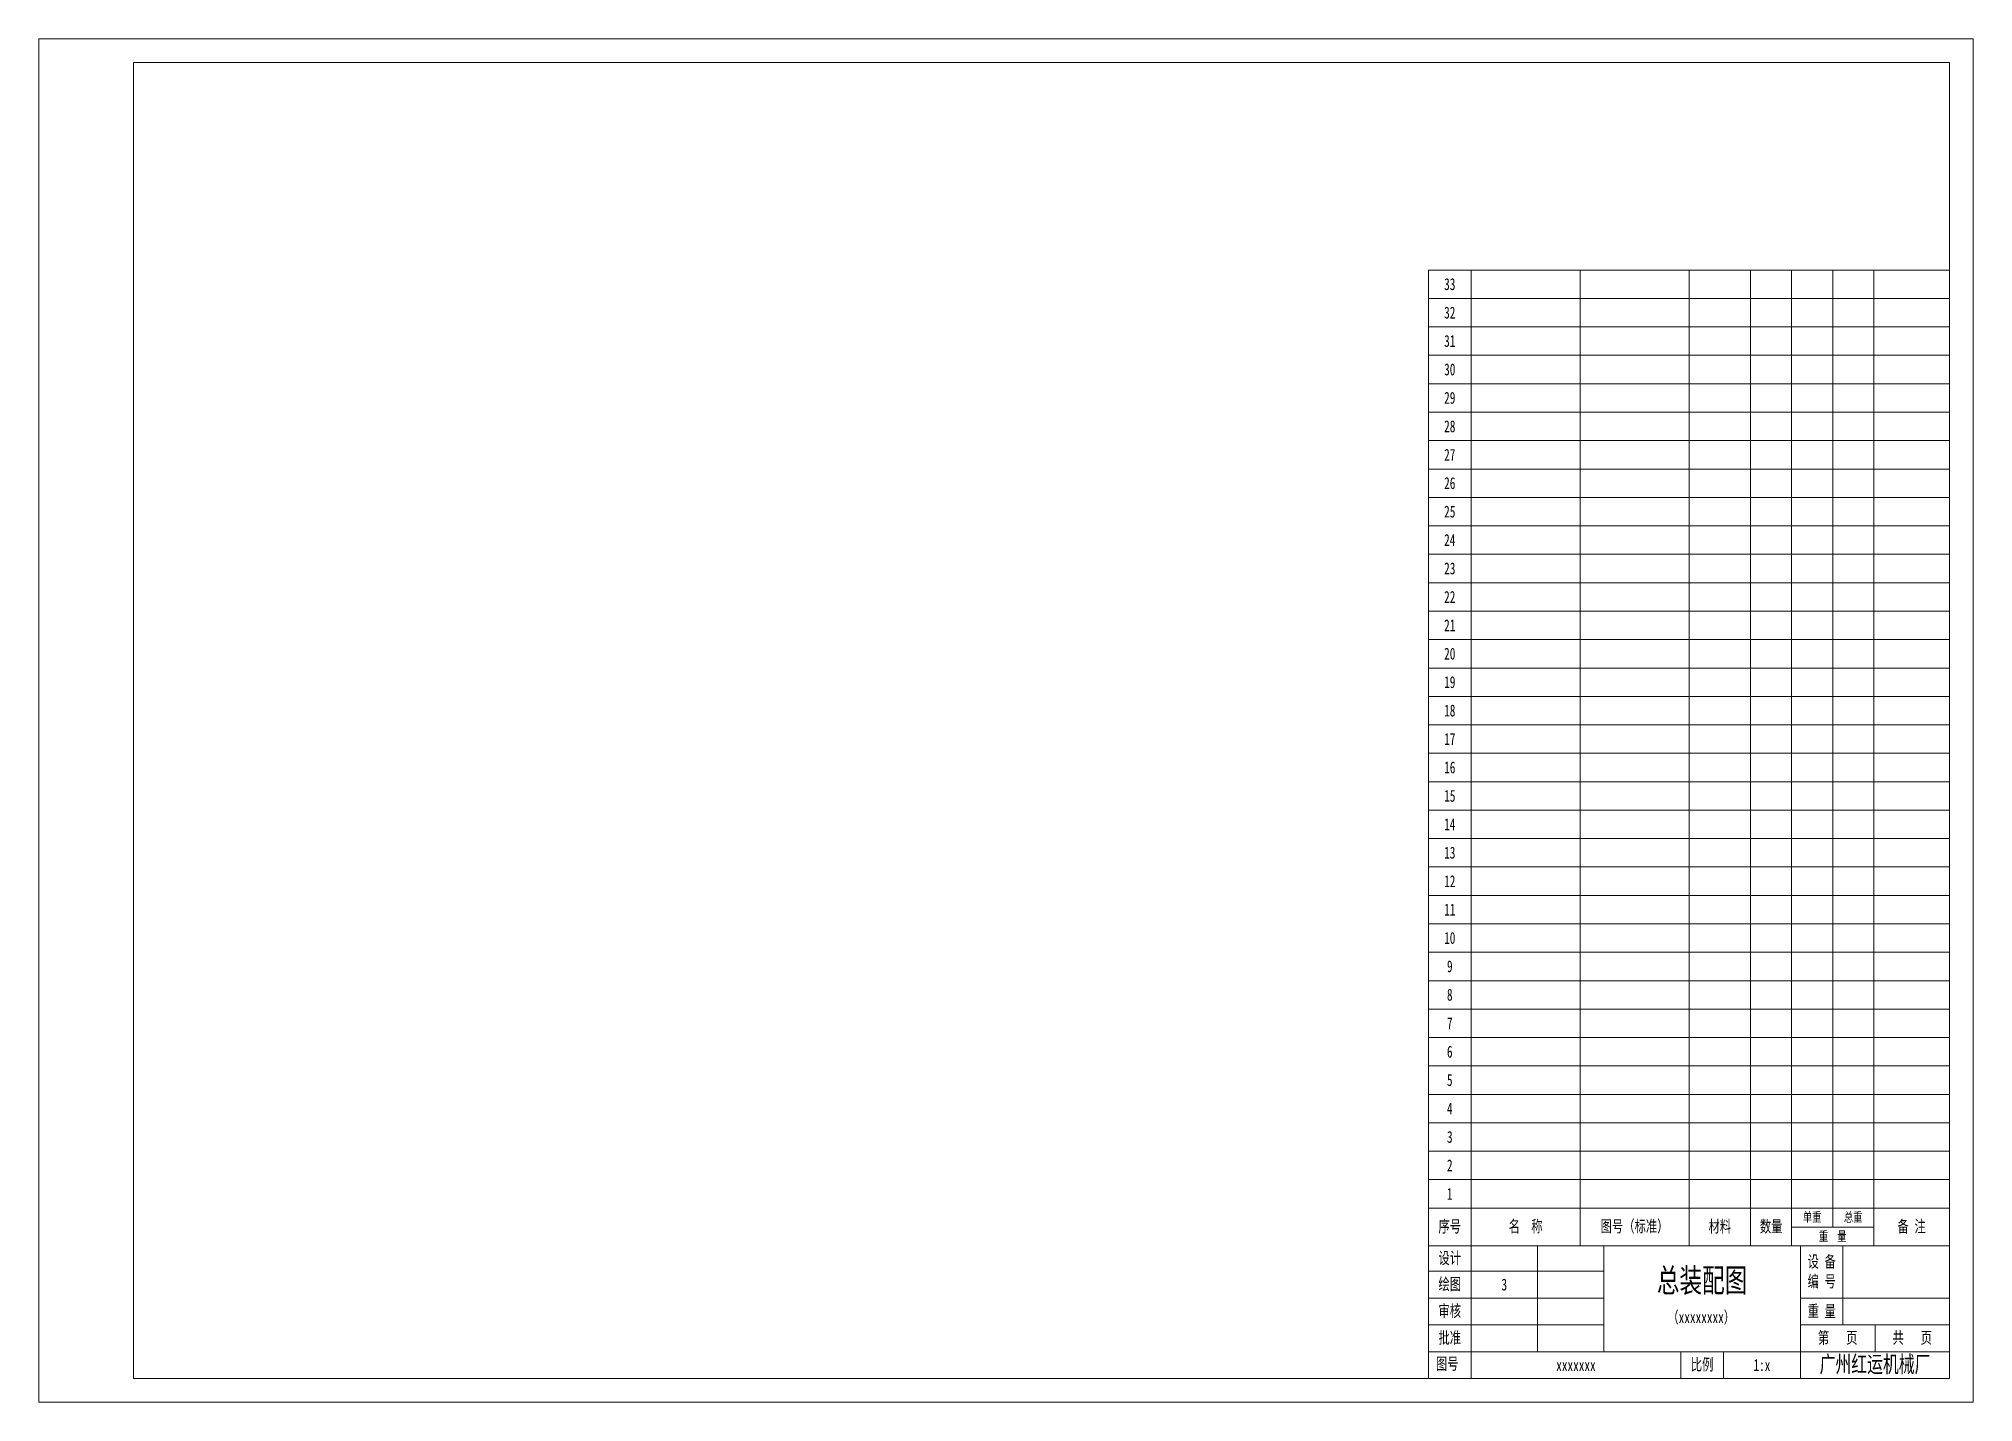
# Paper-space layout 'A4H装配' of a CAD drawing. Header units: millimetres. Extents: x 0 to 407, y 0 to 287.
import ezdxf

# ---------------------------------------------------------------- set-up
doc = ezdxf.new("R2010")
doc.units = ezdxf.units.MM
doc.header["$LTSCALE"] = 100
doc.layers.get('0').update_dxf_attribs({"lineweight": 20})
doc.styles.add('gcz', font='SIMFANG.TTF', dxfattribs={"width": 0.7})

psp = doc.layouts.new('A4H装配')

# ---------------------------------------------------------------- linework, layer by layer
for p, q in [((0.08, 287.26), (407.44, 287.26)), ((0.08, 0.12), (0.08, 287.26)), ((407.44, 287.26), (407.44, 0.12)), ((20.03, 282.27), (402.45, 282.27)), ((20.03, 5.1), (20.03, 282.27)), ((402.45, 282.27), (402.45, 5.1)), ((292.71, 232.56), (292.71, 238.54)), ((292.71, 238.54), (402.45, 238.54)), ((301.69, 232.56), (301.69, 238.54)), ((301.69, 238.54), (324.64, 238.54)), ((324.64, 238.54), (324.64, 232.56)), ((347.58, 238.54), (347.58, 232.56)), ((347.58, 238.54), (360.55, 238.54)), ((360.55, 238.54), (360.55, 232.56)), ((360.55, 238.54), (369.19, 238.54)), ((369.19, 238.54), (369.19, 232.56)), ((377.83, 238.54), (377.83, 232.5)), ((386.47, 238.54), (386.47, 232.5)), ((292.71, 226.57), (292.71, 232.56)), ((292.71, 232.56), (402.45, 232.56)), ((301.69, 232.56), (324.64, 232.56)), ((301.69, 226.57), (301.69, 232.56)), ((324.64, 232.56), (324.64, 226.57)), ((347.58, 232.56), (360.55, 232.56)), ((347.58, 232.56), (347.58, 226.57)), ((360.55, 232.56), (369.19, 232.56)), ((360.55, 232.56), (360.55, 226.57)), ((369.19, 232.56), (369.19, 226.57)), ((377.83, 232.56), (377.83, 226.52)), ((386.47, 232.56), (386.47, 226.52)), ((292.71, 220.59), (292.71, 226.57)), ((292.71, 226.57), (402.45, 226.57)), ((301.69, 226.57), (324.64, 226.57)), ((301.69, 220.59), (301.69, 226.57)), ((324.64, 226.57), (324.64, 220.59)), ((347.58, 226.57), (360.55, 226.57)), ((347.58, 226.57), (347.58, 220.59)), ((360.55, 226.57), (369.19, 226.57)), ((360.55, 226.57), (360.55, 220.59)), ((369.19, 226.57), (369.19, 220.59)), ((377.83, 226.57), (377.83, 220.53)), ((386.47, 226.57), (386.47, 220.53)), ((292.71, 214.6), (292.71, 220.59)), ((292.71, 220.59), (402.45, 220.59)), ((301.69, 214.6), (301.69, 220.59)), ((301.69, 220.59), (324.64, 220.59)), ((324.64, 220.59), (324.64, 214.6)), ((347.58, 220.59), (347.58, 214.6)), ((347.58, 220.59), (360.55, 220.59)), ((360.55, 220.59), (360.55, 214.6)), ((360.55, 220.59), (369.19, 220.59)), ((369.19, 220.59), (369.19, 214.6)), ((377.83, 220.59), (377.83, 214.55)), ((386.47, 220.59), (386.47, 214.55)), ((292.71, 208.61), (292.71, 214.6)), ((292.71, 214.6), (402.45, 214.6)), ((301.69, 208.61), (301.69, 214.6)), ((301.69, 214.6), (324.64, 214.6)), ((324.64, 214.6), (324.64, 208.61)), ((347.58, 214.6), (347.58, 208.61)), ((347.58, 214.6), (360.55, 214.6)), ((360.55, 214.6), (360.55, 208.61)), ((360.55, 214.6), (369.19, 214.6)), ((369.19, 214.6), (369.19, 208.61)), ((377.83, 214.6), (377.83, 208.56)), ((386.47, 214.6), (386.47, 208.56)), ((292.71, 202.63), (292.71, 208.61)), ((292.71, 208.61), (402.45, 208.61)), ((301.69, 202.63), (301.69, 208.61)), ((301.69, 208.61), (324.64, 208.61)), ((324.64, 208.61), (324.64, 202.63)), ((347.58, 208.61), (347.58, 202.63)), ((347.58, 208.61), (360.55, 208.61)), ((360.55, 208.61), (360.55, 202.63)), ((360.55, 208.61), (369.19, 208.61)), ((369.19, 208.61), (369.19, 202.63)), ((377.83, 208.61), (377.83, 202.58)), ((386.47, 208.61), (386.47, 202.58)), ((292.71, 196.64), (292.71, 202.63)), ((292.71, 202.63), (402.45, 202.63)), ((301.69, 202.63), (324.64, 202.63)), ((301.69, 196.64), (301.69, 202.63)), ((324.64, 202.63), (324.64, 196.64)), ((347.58, 202.63), (360.55, 202.63)), ((347.58, 202.63), (347.58, 196.64)), ((360.55, 202.63), (369.19, 202.63)), ((360.55, 202.63), (360.55, 196.64)), ((369.19, 202.63), (369.19, 196.64)), ((377.83, 202.63), (377.83, 196.59)), ((386.47, 202.63), (386.47, 196.59)), ((292.71, 190.66), (292.71, 196.64)), ((292.71, 196.64), (402.45, 196.64)), ((301.69, 196.64), (324.64, 196.64)), ((301.69, 190.66), (301.69, 196.64)), ((324.64, 196.64), (324.64, 190.66)), ((347.58, 196.64), (360.55, 196.64)), ((347.58, 196.64), (347.58, 190.66)), ((360.55, 196.64), (369.19, 196.64)), ((360.55, 196.64), (360.55, 190.66)), ((369.19, 196.64), (369.19, 190.66)), ((377.83, 196.64), (377.83, 190.61)), ((386.47, 196.64), (386.47, 190.61)), ((292.71, 184.67), (292.71, 190.66)), ((292.71, 190.66), (402.45, 190.66)), ((301.69, 184.67), (301.69, 190.66)), ((301.69, 190.66), (324.64, 190.66)), ((324.64, 190.66), (324.64, 184.67)), ((347.58, 190.66), (347.58, 184.67)), ((347.58, 190.66), (360.55, 190.66)), ((360.55, 190.66), (360.55, 184.67)), ((360.55, 190.66), (369.19, 190.66)), ((369.19, 190.66), (369.19, 184.67)), ((377.83, 190.66), (377.83, 184.62)), ((386.47, 190.66), (386.47, 184.62)), ((292.71, 178.69), (292.71, 184.67)), ((292.71, 184.67), (402.45, 184.67)), ((301.69, 184.67), (324.64, 184.67)), ((301.69, 178.69), (301.69, 184.67)), ((324.64, 184.67), (324.64, 178.69)), ((347.58, 184.67), (360.55, 184.67)), ((347.58, 184.67), (347.58, 178.69)), ((360.55, 184.67), (369.19, 184.67)), ((360.55, 184.67), (360.55, 178.69)), ((369.19, 184.67), (369.19, 178.69)), ((377.83, 184.67), (377.83, 178.63)), ((386.47, 184.67), (386.47, 178.63)), ((292.71, 172.7), (292.71, 178.69)), ((292.71, 178.69), (402.45, 178.69)), ((301.69, 178.69), (324.64, 178.69)), ((301.69, 172.7), (301.69, 178.69)), ((324.64, 178.69), (324.64, 172.7)), ((347.58, 178.69), (360.55, 178.69)), ((347.58, 178.69), (347.58, 172.7)), ((360.55, 178.69), (369.19, 178.69)), ((360.55, 178.69), (360.55, 172.7)), ((369.19, 178.69), (369.19, 172.7)), ((377.83, 178.69), (377.83, 172.65)), ((386.47, 178.69), (386.47, 172.65)), ((292.71, 172.7), (402.45, 172.7)), ((292.71, 166.72), (292.71, 172.7)), ((301.69, 172.7), (324.64, 172.7)), ((301.69, 166.72), (301.69, 172.7)), ((324.64, 172.7), (324.64, 166.72)), ((347.58, 172.7), (360.55, 172.7)), ((347.58, 172.7), (347.58, 166.72)), ((360.55, 172.7), (369.19, 172.7)), ((360.55, 172.7), (360.55, 166.72)), ((369.19, 172.7), (369.19, 166.72)), ((377.83, 172.7), (377.83, 166.66)), ((386.47, 172.7), (386.47, 166.66)), ((292.71, 160.73), (292.71, 166.72)), ((292.71, 166.72), (402.45, 166.72)), ((301.69, 160.73), (301.69, 166.72)), ((301.69, 166.72), (324.64, 166.72)), ((324.64, 166.72), (324.64, 160.73)), ((347.58, 166.72), (347.58, 160.73)), ((347.58, 166.72), (360.55, 166.72)), ((360.55, 166.72), (360.55, 160.73)), ((360.55, 166.72), (369.19, 166.72)), ((369.19, 166.72), (369.19, 160.73)), ((377.83, 166.72), (377.83, 160.68)), ((386.47, 166.72), (386.47, 160.68)), ((292.71, 154.74), (292.71, 160.73)), ((292.71, 160.73), (402.45, 160.73)), ((301.69, 154.74), (301.69, 160.73)), ((301.69, 160.73), (324.64, 160.73)), ((324.64, 160.73), (324.64, 154.74)), ((347.58, 160.73), (347.58, 154.74)), ((347.58, 160.73), (360.55, 160.73)), ((360.55, 160.73), (360.55, 154.74)), ((360.55, 160.73), (369.19, 160.73)), ((369.19, 160.73), (369.19, 154.74)), ((377.83, 160.73), (377.83, 154.69)), ((386.47, 160.73), (386.47, 154.69)), ((292.71, 148.76), (292.71, 154.74)), ((292.71, 154.74), (402.45, 154.74)), ((301.69, 154.74), (324.64, 154.74)), ((301.69, 148.76), (301.69, 154.74)), ((324.64, 154.74), (324.64, 148.76)), ((347.58, 154.74), (360.55, 154.74)), ((347.58, 154.74), (347.58, 148.76)), ((360.55, 154.74), (369.19, 154.74)), ((360.55, 154.74), (360.55, 148.76)), ((369.19, 154.74), (369.19, 148.76)), ((377.83, 154.74), (377.83, 148.71)), ((386.47, 154.74), (386.47, 148.71)), ((292.71, 142.77), (292.71, 148.76)), ((292.71, 148.76), (402.45, 148.76)), ((301.69, 148.76), (324.64, 148.76)), ((301.69, 142.77), (301.69, 148.76)), ((324.64, 148.76), (324.64, 142.77)), ((347.58, 148.76), (360.55, 148.76)), ((347.58, 148.76), (347.58, 142.77)), ((360.55, 148.76), (369.19, 148.76)), ((360.55, 148.76), (360.55, 142.77)), ((369.19, 148.76), (369.19, 142.77)), ((377.83, 148.76), (377.83, 142.72)), ((386.47, 148.76), (386.47, 142.72)), ((292.71, 136.79), (292.71, 142.77)), ((292.71, 142.77), (402.45, 142.77)), ((301.69, 136.79), (301.69, 142.77)), ((301.69, 142.77), (324.64, 142.77)), ((324.64, 142.77), (324.64, 136.79)), ((347.58, 142.77), (347.58, 136.79)), ((347.58, 142.77), (360.55, 142.77)), ((360.55, 142.77), (360.55, 136.79)), ((360.55, 142.77), (369.19, 142.77)), ((369.19, 142.77), (369.19, 136.79)), ((377.83, 142.77), (377.83, 136.74)), ((386.47, 142.77), (386.47, 136.74)), ((292.71, 130.8), (292.71, 136.79)), ((292.71, 136.79), (402.45, 136.79)), ((301.69, 136.79), (324.64, 136.79)), ((301.69, 130.8), (301.69, 136.79)), ((324.64, 136.79), (324.64, 130.8)), ((347.58, 136.79), (360.55, 136.79)), ((347.58, 136.79), (347.58, 130.8)), ((360.55, 136.79), (369.19, 136.79)), ((360.55, 136.79), (360.55, 130.8)), ((369.19, 136.79), (369.19, 130.8)), ((377.83, 136.79), (377.83, 130.75)), ((386.47, 136.79), (386.47, 130.75)), ((292.71, 124.82), (292.71, 130.8)), ((292.71, 130.8), (402.45, 130.8)), ((301.69, 130.8), (324.64, 130.8)), ((301.69, 124.82), (301.69, 130.8)), ((324.64, 130.8), (324.64, 124.82)), ((347.58, 130.8), (360.55, 130.8)), ((347.58, 130.8), (347.58, 124.82)), ((360.55, 130.8), (369.19, 130.8)), ((360.55, 130.8), (360.55, 124.82)), ((369.19, 130.8), (369.19, 124.82)), ((377.83, 130.8), (377.83, 124.76)), ((386.47, 130.8), (386.47, 124.76)), ((292.71, 118.83), (292.71, 124.82)), ((292.71, 124.82), (402.45, 124.82)), ((301.69, 118.83), (301.69, 124.82)), ((301.69, 124.82), (324.64, 124.82)), ((324.64, 124.82), (324.64, 118.83)), ((347.58, 124.82), (347.58, 118.83)), ((347.58, 124.82), (360.55, 124.82)), ((360.55, 124.82), (360.55, 118.83)), ((360.55, 124.82), (369.19, 124.82)), ((369.19, 124.82), (369.19, 118.83)), ((377.83, 124.82), (377.83, 118.78)), ((386.47, 124.82), (386.47, 118.78)), ((292.71, 112.84), (292.71, 118.83)), ((292.71, 118.83), (402.45, 118.83)), ((301.69, 112.84), (301.69, 118.83)), ((301.69, 118.83), (324.64, 118.83)), ((324.64, 118.83), (324.64, 112.84)), ((347.58, 118.83), (347.58, 112.84)), ((347.58, 118.83), (360.55, 118.83)), ((360.55, 118.83), (360.55, 112.84)), ((360.55, 118.83), (369.19, 118.83)), ((369.19, 118.83), (369.19, 112.84)), ((377.83, 118.83), (377.83, 112.79)), ((386.47, 118.83), (386.47, 112.79)), ((292.71, 106.86), (292.71, 112.84)), ((292.71, 112.84), (402.45, 112.84)), ((301.69, 106.86), (301.69, 112.84)), ((301.69, 112.84), (324.64, 112.84)), ((324.64, 112.84), (324.64, 106.86)), ((347.58, 112.84), (347.58, 106.86)), ((347.58, 112.84), (360.55, 112.84)), ((360.55, 112.84), (360.55, 106.86)), ((360.55, 112.84), (369.19, 112.84)), ((369.19, 112.84), (369.19, 106.86)), ((377.83, 112.84), (377.83, 106.81)), ((386.47, 112.84), (386.47, 106.81)), ((292.71, 100.87), (292.71, 106.86)), ((292.71, 106.86), (402.45, 106.86)), ((301.69, 106.86), (324.64, 106.86)), ((301.69, 100.87), (301.69, 106.86)), ((324.64, 106.86), (324.64, 100.87)), ((347.58, 106.86), (360.55, 106.86)), ((347.58, 106.86), (347.58, 100.87)), ((360.55, 106.86), (369.19, 106.86)), ((360.55, 106.86), (360.55, 100.87)), ((369.19, 106.86), (369.19, 100.87)), ((377.83, 106.86), (377.83, 100.82)), ((386.47, 106.86), (386.47, 100.82)), ((292.71, 94.89), (292.71, 100.87)), ((292.71, 100.87), (402.45, 100.87)), ((301.69, 100.87), (324.64, 100.87)), ((301.69, 94.89), (301.69, 100.87)), ((324.64, 100.87), (324.64, 94.89)), ((347.58, 100.87), (360.55, 100.87)), ((347.58, 100.87), (347.58, 94.89)), ((360.55, 100.87), (369.19, 100.87)), ((360.55, 100.87), (360.55, 94.89)), ((369.19, 100.87), (369.19, 94.89)), ((377.83, 100.87), (377.83, 94.84)), ((386.47, 100.87), (386.47, 94.84)), ((292.71, 88.9), (292.71, 94.89)), ((292.71, 94.89), (402.45, 94.89)), ((301.69, 88.9), (301.69, 94.89)), ((301.69, 94.89), (324.64, 94.89)), ((324.64, 94.89), (324.64, 88.9)), ((347.58, 94.89), (347.58, 88.9)), ((347.58, 94.89), (360.55, 94.89)), ((360.55, 94.89), (360.55, 88.9)), ((360.55, 94.89), (369.19, 94.89)), ((369.19, 94.89), (369.19, 88.9)), ((377.83, 94.89), (377.83, 88.85)), ((386.47, 94.89), (386.47, 88.85)), ((292.71, 82.92), (292.71, 88.9)), ((292.71, 88.9), (402.45, 88.9)), ((301.69, 82.92), (301.69, 88.9)), ((301.69, 88.9), (324.64, 88.9)), ((324.64, 88.9), (324.64, 82.92)), ((347.58, 88.9), (347.58, 82.92)), ((347.58, 88.9), (360.55, 88.9)), ((360.55, 88.9), (360.55, 82.92)), ((360.55, 88.9), (369.19, 88.9)), ((369.19, 88.9), (369.19, 82.92)), ((377.83, 88.9), (377.83, 82.86)), ((386.47, 88.9), (386.47, 82.86)), ((292.71, 82.92), (402.45, 82.92)), ((292.71, 76.93), (292.71, 82.92)), ((301.69, 82.92), (324.64, 82.92)), ((301.69, 76.93), (301.69, 82.92)), ((324.64, 82.92), (324.64, 76.93)), ((347.58, 82.92), (360.55, 82.92)), ((347.58, 82.92), (347.58, 76.93)), ((360.55, 82.92), (369.19, 82.92)), ((360.55, 82.92), (360.55, 76.93)), ((369.19, 82.92), (369.19, 76.93)), ((377.83, 82.92), (377.83, 76.88)), ((386.47, 82.92), (386.47, 76.88)), ((292.71, 70.95), (292.71, 76.93)), ((292.71, 76.93), (402.45, 76.93)), ((301.69, 70.95), (301.69, 76.93)), ((301.69, 76.93), (324.64, 76.93)), ((324.64, 76.93), (324.64, 70.95)), ((347.58, 76.93), (347.58, 70.95)), ((347.58, 76.93), (360.55, 76.93)), ((360.55, 76.93), (360.55, 70.95)), ((360.55, 76.93), (369.19, 76.93)), ((369.19, 76.93), (369.19, 70.95)), ((377.83, 76.93), (377.83, 70.89)), ((386.47, 76.93), (386.47, 70.89)), ((292.71, 64.96), (292.71, 70.95)), ((292.71, 70.95), (402.45, 70.95)), ((301.69, 70.95), (324.64, 70.95)), ((301.69, 64.96), (301.69, 70.95)), ((324.64, 70.95), (324.64, 64.96)), ((347.58, 70.95), (360.55, 70.95)), ((347.58, 70.95), (347.58, 64.96)), ((360.55, 70.95), (369.19, 70.95)), ((360.55, 70.95), (360.55, 64.96)), ((369.19, 70.95), (369.19, 64.96)), ((377.83, 70.95), (377.83, 64.91)), ((386.47, 70.95), (386.47, 64.91)), ((292.71, 58.97), (292.71, 64.96)), ((292.71, 64.96), (402.45, 64.96)), ((301.69, 64.96), (324.64, 64.96)), ((301.69, 58.97), (301.69, 64.96)), ((324.64, 64.96), (324.64, 58.97)), ((347.58, 64.96), (360.55, 64.96)), ((347.58, 64.96), (347.58, 58.97)), ((360.55, 64.96), (369.19, 64.96)), ((360.55, 64.96), (360.55, 58.97)), ((369.19, 64.96), (369.19, 58.97)), ((377.83, 64.96), (377.83, 58.92)), ((386.47, 64.96), (386.47, 58.92)), ((292.71, 52.99), (292.71, 58.97)), ((292.71, 58.97), (402.45, 58.97)), ((301.69, 52.99), (301.69, 58.97)), ((301.69, 58.97), (324.64, 58.97)), ((324.64, 58.97), (324.64, 52.99)), ((347.58, 58.97), (347.58, 52.99)), ((347.58, 58.97), (360.55, 58.97)), ((360.55, 58.97), (360.55, 52.99)), ((360.55, 58.97), (369.19, 58.97)), ((369.19, 58.97), (369.19, 52.99)), ((377.83, 58.97), (377.83, 52.94)), ((386.47, 58.97), (386.47, 52.94)), ((292.71, 47), (292.71, 52.99)), ((292.71, 52.99), (402.45, 52.99)), ((301.69, 47), (301.69, 52.99)), ((301.69, 52.99), (324.64, 52.99)), ((324.64, 52.99), (324.64, 47)), ((347.58, 52.99), (347.58, 47)), ((347.58, 52.99), (360.55, 52.99)), ((360.55, 52.99), (360.55, 47)), ((360.55, 52.99), (369.19, 52.99)), ((369.19, 52.99), (369.19, 47)), ((377.83, 52.99), (377.83, 46.95)), ((386.47, 52.99), (386.47, 46.95)), ((292.71, 41.02), (292.71, 47)), ((292.71, 47), (402.45, 47)), ((301.69, 47), (324.64, 47)), ((301.69, 41.02), (301.69, 47)), ((324.64, 47), (324.64, 41.02)), ((347.58, 47), (347.58, 41.02)), ((347.58, 47), (360.55, 47)), ((360.55, 47), (360.55, 41.02)), ((360.55, 47), (369.19, 47)), ((369.19, 47), (369.19, 41.02)), ((377.83, 47), (377.83, 40.97)), ((386.47, 47), (386.47, 40.97)), ((292.71, 33.04), (292.71, 41.02)), ((292.71, 41.02), (402.45, 41.02)), ((301.69, 41.02), (301.69, 33.04)), ((324.64, 41.02), (324.64, 33.04)), ((347.58, 41.02), (347.58, 33.04)), ((360.55, 41.02), (360.55, 33.04)), ((369.19, 41.02), (369.19, 33.04)), ((377.83, 40.97), (377.83, 37.01)), ((386.47, 40.97), (386.47, 33.04)), ((369.19, 37.03), (386.47, 37)), ((292.71, 33.04), (292.71, 5.1)), ((292.71, 33.04), (301.69, 33.04)), ((402.45, 33.04), (292.71, 33.04)), ((301.69, 33.04), (301.69, 5.1)), ((315.66, 33.04), (329.63, 33.04)), ((315.66, 33.04), (315.66, 10.77)), ((329.63, 33.04), (329.63, 10.77)), ((371.03, 33.04), (371.03, 5.1)), ((380, 33.04), (380, 22.06)), ((329.63, 27.71), (292.71, 27.71)), ((329.63, 22.06), (292.71, 22.06)), ((371.03, 22.06), (402.45, 22.06)), ((380, 22.06), (380, 16.42)), ((329.63, 16.42), (292.71, 16.42)), ((371.03, 16.42), (402.45, 16.42)), ((386.74, 16.42), (386.74, 10.77)), ((329.63, 10.77), (292.71, 10.77)), ((329.63, 10.77), (371.03, 10.77)), ((350.33, 10.77), (345.84, 10.77)), ((345.84, 10.77), (354.82, 10.77)), ((345.84, 10.77), (345.84, 5.1)), ((354.82, 10.77), (354.82, 5.1)), ((371.03, 10.77), (402.45, 10.77)), ((402.45, 5.1), (20.03, 5.1)), ((407.44, 0.12), (0.08, 0.12))]:
    psp.add_line(p, q)

# ---------------------------------------------------------------- texts
at = {"style": 'gcz'}
for s, insert, char_height, width, attachment_point in [('33', (297.2, 235.55), 2.494, 8.9784, 5), ('32', (297.2, 229.56), 2.494, 8.9784, 5), ('31', (297.2, 223.58), 2.494, 8.9784, 5), ('30', (297.2, 217.59), 2.494, 8.9784, 5), ('29', (297.2, 211.61), 2.494, 8.9784, 5), ('28', (297.2, 205.62), 2.494, 8.9784, 5), ('27', (297.2, 199.64), 2.494, 8.9784, 5), ('26', (297.2, 193.65), 2.494, 8.9784, 5), ('25', (297.2, 187.66), 2.494, 8.9784, 5), ('24', (297.2, 181.68), 2.494, 8.9784, 5), ('23', (297.2, 175.69), 2.494, 8.9784, 5), ('22', (297.2, 169.71), 2.494, 8.9784, 5), ('21', (297.2, 163.72), 2.494, 8.9784, 5), ('20', (297.2, 157.74), 2.494, 8.9784, 5), ('19', (297.2, 151.75), 2.494, 8.9784, 5), ('18', (297.2, 145.77), 2.494, 8.9784, 5), ('17', (297.2, 139.78), 2.494, 8.9784, 5), ('16', (297.2, 133.79), 2.494, 8.9784, 5), ('15', (297.2, 127.81), 2.494, 8.9784, 5), ('14', (297.2, 121.82), 2.494, 8.9784, 5), ('13', (297.2, 115.84), 2.494, 8.9784, 5), ('12', (297.2, 109.85), 2.494, 8.9784, 5), ('11', (297.2, 103.87), 2.494, 8.9784, 5), ('10', (297.2, 97.88), 2.494, 8.9784, 5), ('9', (297.2, 91.9), 2.49, 8.9784, 5), ('8', (297.2, 85.91), 2.49, 8.9784, 5), ('7', (297.2, 79.92), 2.49, 8.9784, 5), ('6', (297.2, 73.94), 2.49, 8.9784, 5), ('5', (297.2, 67.95), 2.49, 8.9784, 5), ('4', (297.2, 61.97), 2.49, 8.9784, 5), ('3', (297.2, 55.98), 2.49, 8.9784, 5), ('2', (297.2, 50), 2.49, 8.9784, 5), ('1', (297.2, 44.01), 2.49, 8.9784, 5), ('序号', (297.2, 37.03), 2.494, 8.9784, 5), ('名  称', (313.17, 37.03), 2.494, 22.9448, 5), ('图号（标准）', (336.11, 37.03), 2.494, 22.9448, 5), ('材料', (354.07, 37.03), 2.494, 12.9688, 5), ('数量', (364.87, 37.03), 2.494, 8.6392, 5), ('单重', (373.51, 39.02), 1.995, 8.6392, 5), ('总重', (382.15, 39.02), 1.995, 8.6392, 5), ('备 注', (394.46, 37.03), 2.494, 15.9816, 5), ('重  量', (377.83, 35.03), 1.995, 17.2784, 5), ('设计', (297.2, 30.37), 2.494, 8.9784, 5), ('总装配图', (350.33, 25.51), 4.988, 41.4004, 5), ('设 备\\P编 号', (375.52, 27.55), 2.494, 8.9784, 5), ('绘图', (297.2, 24.89), 2.494, 8.9784, 5), ('3', (308.68, 24.89), 2.49, 13.9664, 5), ('审核', (297.2, 19.24), 2.494, 8.9784, 5), ('重 量', (375.52, 19.24), 2.494, 8.9784, 5), ('（xxxxxxxx）', (350.15, 17.87), 2.494, 41.4004, 5), ('批准', (297.2, 13.59), 2.494, 8.9784, 5), ('第   页', (378.88, 13.59), 2.494, 15.7122, 5), ('共   页', (394.59, 13.59), 2.494, 15.7122, 5), ('图号', (294.29, 9.5), 2.494, 8.9784, 1), ('xxxxxxx', (323.77, 7.94), 2.494, 44.1438, 5), ('比例', (350.33, 7.94), 2.494, 8.9784, 5), ('1:x', (362.92, 7.94), 2.494, 16.211, 5), ('广州红运机械厂', (386.74, 7.94), 3.492, 31.4244, 5)]:
    psp.add_mtext(s, dxfattribs=dict(at, insert=insert, char_height=char_height, width=width, attachment_point=attachment_point))

# ---------------------------------------------------------------- viewports
at = {"layer": '0'}
psp.add_viewport(center=(211.24, 143.69), size=(382.42, 277.1632), view_center_point=(20706.982, -2822.152), view_height=2217.30566, dxfattribs=at)

doc.saveas('drawing.dxf')
